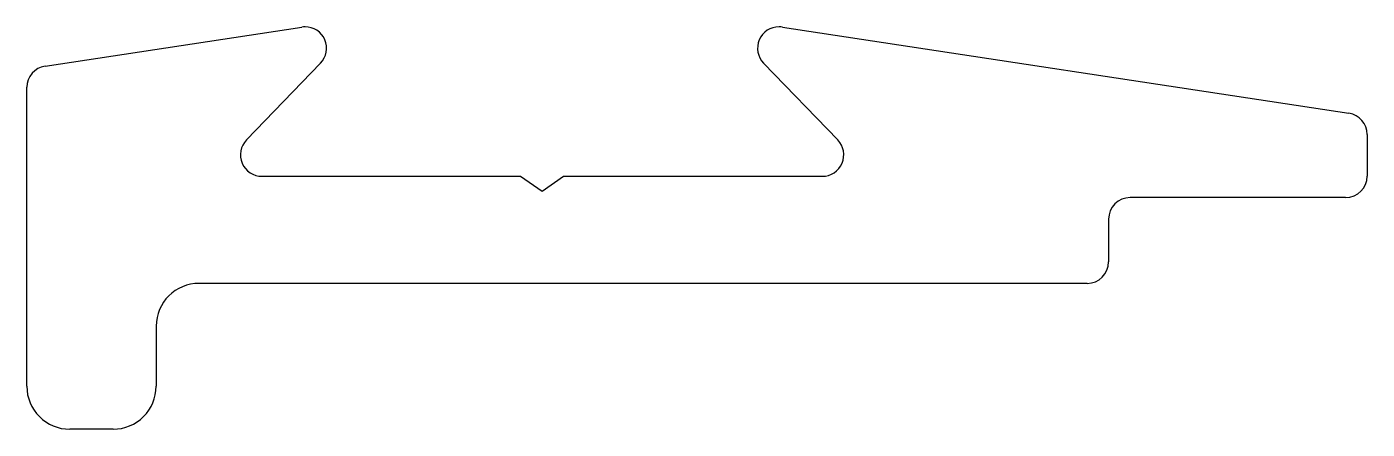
# Model space of a CAD drawing. Extents: x 956.4 to 987.6, y 533.6 to 543.
import ezdxf

# ---------------------------------------------------------------- set-up
doc = ezdxf.new("R2010")
doc.units = 0
doc.layers.get('0').update_dxf_attribs({"linetype": 'CONTINUOUS'})

msp = doc.modelspace()

# ---------------------------------------------------------------- linework, layer by layer
for p, q in [((956.778, 542.067), (962.762, 542.979)), ((973.967, 542.979), (987.174, 540.967)), ((963.201, 542.138), (961.471, 540.346)), ((975.258, 540.346), (973.528, 542.138)), ((956.352, 534.603), (956.352, 541.573)), ((987.601, 540.473), (987.601, 539.502)), ((961.834, 539.5), (967.862, 539.499)), ((967.862, 539.499), (968.365, 539.149)), ((968.365, 539.149), (968.867, 539.499)), ((968.867, 539.499), (974.896, 539.5)), ((987.098, 539.003), (982.074, 539.002)), ((981.572, 538.503), (981.572, 537.502)), ((981.069, 537.003), (960.371, 537.002)), ((959.366, 536.003), (959.366, 534.603)), ((958.366, 533.603), (957.352, 533.603))]:
    msp.add_line(p, q)
for centre, radius, start, end in [((962.829, 542.564), 0.42, 88.6901, 99.098), ((962.841, 542.484), 0.5, 316.0926, 90.2982), ((973.888, 542.484), 0.5, 89.7018, 223.9074), ((973.901, 542.564), 0.42, 80.9035, 91.3175), ((956.852, 541.572), 0.501, 98.5209, 179.8745), ((987.1, 540.472), 0.501, 0.1255, 81.4791), ((961.831, 540), 0.5, 136.0923, 270.3001), ((974.898, 540), 0.5, 269.6999, 43.9077), ((987.1, 539.504), 0.501, 269.8426, 359.8416), ((982.073, 538.501), 0.501, 89.8426, 179.8416), ((981.071, 537.504), 0.501, 269.8426, 359.8416), ((960.368, 536), 1.002, 89.8426, 179.8416), ((957.352, 534.603), 1, 179.9989, 270), ((958.366, 534.603), 1, 270, 0.0039)]:
    msp.add_arc(centre, radius, start, end)

doc.saveas('drawing.dxf')
